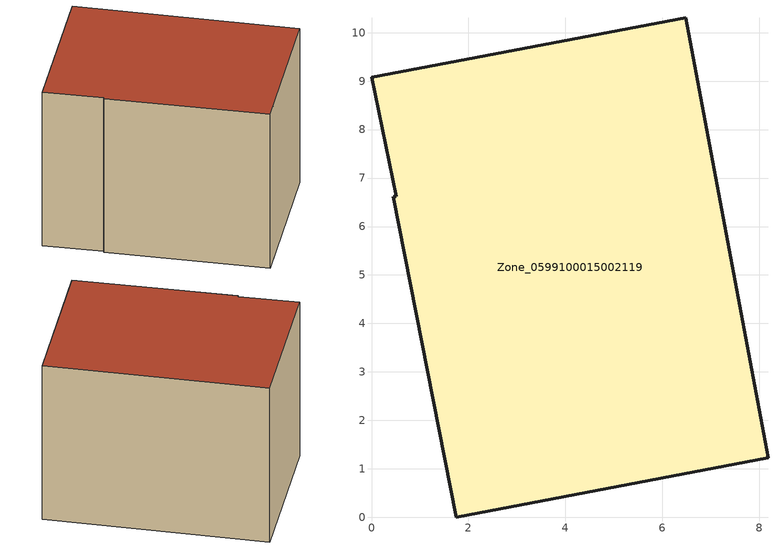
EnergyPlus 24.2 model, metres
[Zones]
Zone_0599100015002119
 floor ground (C_G): 8.18,1.23 1.75,0 0.45,6.61 0.51,6.62 0,9.08 6.48,10.31 z0.94
 wall outside (C_F): 1.75,0 8.18,1.23 6.48,10.31 0,9.08 0.51,6.62 0.45,6.61 1.75,0 z0.94:8.16
 roof outside (C_R): 0.45,6.61 1.75,0 8.18,1.23 6.48,10.31 0,9.08 0.51,6.62 z8.16
[BUILDING]
Pand.0599100015002119: North Axis=0; Terrain=City; Loads Convergence Tolerance Value=0.04; Temperature Convergence Tolerance Value=0.4; Solar Distribution=FullExterior; Maximum Number of Warmup Days=25; Minimum Number of Warmup Days=1
[Site:Location]
Rotterdam.The.Hague.AP_ZH_NLD Design_Conditions: Latitude=51.96; Longitude=4.45; Time Zone=1; Elevation=-4.5
[SITE:GROUNDTEMPERATURE:BUILDINGSURFACE]
18, 18, 18, 18, 18, 18, 18, 18, 18, 18, 18, 18
[MATERIAL] Thermal Absorptance=0.9; Solar Absorptance=0.7; Visible Absorptance=0.7
Name | Roughness | Thickness | Conductivity | Density | Specific Heat
G.TI.1946-1964 | MediumSmooth | 0.15 | 1 | 540 | 1210
F.TI.1946-1964 | Rough | 0.3 | 0.857143 | 1920 | 840
R.TI.1946-1964 | MediumRough | 0.2 | 0.277778 | 1500 | 1000
[CONSTRUCTION]
C_G: G.TI.1946-1964
C_F: F.TI.1946-1964
C_R: R.TI.1946-1964
[ZONE]
Zone_0599100015002119: Type=1; Multiplier=1; Ceiling Height=Autocalculate; Volume=Autocalculate; Floor Area=autocalculate; Part of Total Floor Area=Yes
[ZONEINFILTRATION:DESIGNFLOWRATE]
Infil_Zone_0599100015002119: Zone or ZoneList or Space or SpaceList=Zone_0599100015002119; Schedule=AlwaysOn; Design Flow Rate Calculation Method=Flow/Area; Flow Rate per Floor Area=0.003; Constant Term Coefficient=1; Temperature Term Coefficient=0; Velocity Term Coefficient=0; Velocity Squared Term Coefficient=0
[HVACTEMPLATE:ZONE:IDEALLOADSAIRSYSTEM]
Zone_0599100015002119: Maximum Heating Supply Air Temperature=50; Minimum Cooling Supply Air Temperature=13; Maximum Heating Supply Air Humidity Ratio=0.0156; Minimum Cooling Supply Air Humidity Ratio=0.0077; Heating Limit=NoLimit; Cooling Limit=NoLimit; Dehumidification Control Type=ConstantSensibleHeatRatio; Cooling Sensible Heat Ratio=0.7; Dehumidification Setpoint=60; Humidification Control Type=None; Humidification Setpoint=30; Outdoor Air Method=None; Outdoor Air Flow Rate per Person=0.00944; Outdoor Air Flow Rate per Zone Floor Area=0; Outdoor Air Flow Rate per Zone=0; Demand Controlled Ventilation Type=None; Outdoor Air Economizer Type=NoEconomizer; Heat Recovery Type=None; Sensible Heat Recovery Effectiveness=0.7; Latent Heat Recovery Effectiveness=0.65
[ZONECONTROL:THERMOSTAT]
ThermostatControl_Zone_0599100015002119: Zone or ZoneList=Zone_0599100015002119; Control Type Schedule=DualSetpointControlType; Control 1=Thermostat_Zone_0599100015002119; Temperature Difference Between Cutout And Setpoint=0
[THERMOSTATSETPOINT:DUALSETPOINT]
Thermostat_Zone_0599100015002119: Heating Setpoint Temperature Schedule=HeatingSetpoint_Zone_0599100015002119; Cooling Setpoint Temperature Schedule=CoolingSetpoint_Zone_0599100015002119
[SCHEDULE:COMPACT]
HeatingSetpoint_Zone_0599100015002119: Through: 12/31, For: AllDays, Until: 24:00, 21
CoolingSetpoint_Zone_0599100015002119: Through: 12/31, For: AllDays, Until: 24:00, 24
DualSetpointControlType: Through: 12/31, For: AllDays, Until: 24:00, 4
AlwaysOn: Through: 12/31, For: AllDays, Until: 24:00, 1
